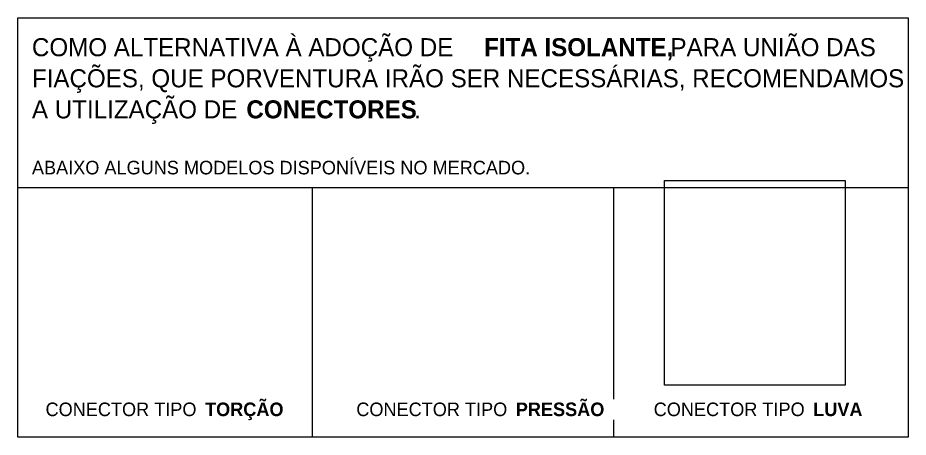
# Model space of a CAD drawing. Header units: metres. Extents: x 4 to 151, y -16 to 34.
# Drawn here: x 71.865 to 76.795, y -1.339 to 0.981 of the extents above; entities that cross this region are included whole.
import ezdxf

# ---------------------------------------------------------------- set-up
doc = ezdxf.new("R2010")
doc.units = ezdxf.units.M
doc.linetypes.add('Tracejada', pattern=[0.00635, 0.003175, -0.003175])
for name, color, linetype, lineweight in [('A-DETL', 7, 'Continuous', 9), ('G-ANNO-REFR', 7, 'Tracejada', 9), ('G-ANNO-TEXT', 7, 'Continuous', 9)]:
    doc.layers.add(name, color=color, linetype=linetype, lineweight=lineweight)
doc.styles.add('Century Gothic', font='GOTHIC.TTF', dxfattribs={"height": 0.1})
doc.styles.add('Century Gothic_1', font='GOTHIC.TTF', dxfattribs={"height": 0.075})
doc.styles.add('Century Gothic_B', font='GOTHICB.TTF', dxfattribs={"height": 0.1})
doc.styles.add('Century Gothic_B_1', font='GOTHICB.TTF', dxfattribs={"height": 0.075})
picture_1 = doc.add_image_def('image1.jpeg', size_in_pixel=(211, 239))

msp = doc.modelspace()

# ---------------------------------------------------------------- linework, layer by layer
at = {"layer": 'A-DETL'}
for p, q in [((71.8655, 0.9815), (76.7955, 0.9815)), ((71.8655, -1.3385), (71.8655, 0.9815)), ((76.7955, 0.9815), (76.7955, -1.3385)), ((71.8655, 0.0422), (76.7955, 0.0422)), ((73.4955, 0.0422), (73.4955, -1.3385)), ((75.1655, -1.3385), (75.1655, 0.0422)), ((76.7955, -1.3385), (71.8655, -1.3385))]:
    msp.add_line(p, q, dxfattribs=at)

# ---------------------------------------------------------------- texts
at = {"layer": 'G-ANNO-TEXT', "char_height": 0.1, "attachment_point": 1}
for s, insert, width, style in [('COMO ALTERNATIVA À ADOÇÃO DE ', (71.9437, 0.869), 3.034387, 'Century Gothic'), ('PARA UNIÃO DAS ', (75.4792, 0.869), 1.459071, 'Century Gothic'), ('FITA ISOLANTE, ', (74.4473, 0.869), 1.250633, 'Century Gothic_B'), ('FIAÇÕES, QUE PORVENTURA IRÃO SER NECESSÁRIAS, RECOMENDAMOS ', (71.9437, 0.697), 5.872361, 'Century Gothic'), ('A UTILIZAÇÃO DE ', (71.9437, 0.5251), 1.439029, 'Century Gothic'), ('CONECTORES', (73.131, 0.5251), 1.126371, 'Century Gothic_B'), ('. ', (74.0604, 0.5251), 0.092194, 'Century Gothic')]:
    msp.add_mtext(s, dxfattribs=dict(at, insert=insert, width=width, style=style))
at = {"layer": 'G-ANNO-TEXT', "char_height": 0.075, "width": 1.070253, "attachment_point": 1, "style": 'Century Gothic_1', "bg_fill": 3, "box_fill_scale": 1.25, "bg_fill_color": 256, "bg_fill_true_color": 13158600, "bg_fill_transparency": 0}
for insert in [(72.019, -1.147), (73.7397, -1.147), (75.3865, -1.147)]:
    msp.add_mtext('CONECTOR TIPO ', dxfattribs=dict(at, insert=insert))

# ---------------------------------------------------------------- pictures from other files: only their frames are drawn
at = {"layer": 'G-ANNO-REFR'}
image = msp.add_image(picture_1, insert=(75.4469, -1.0505), size_in_units=(1, 1.1327), dxfattribs=at)
image.dxf.flags = 7

# ---------------------------------------------------------------- next in the draw order: texts
at = {"layer": 'G-ANNO-TEXT', "char_height": 0.075, "attachment_point": 1, "bg_fill": 3, "box_fill_scale": 1.25, "bg_fill_color": 256, "bg_fill_true_color": 13158600, "bg_fill_transparency": 0}
for s, insert, width, style in [('ABAIXO ALGUNS MODELOS DISPONÍVEIS NO MERCADO.', (71.9437, 0.1904), 3.471307, 'Century Gothic_1'), ('TORÇÃO', (72.9021, -1.147), 0.541139, 'Century Gothic_B_1'), ('PRESSÃO', (74.6227, -1.147), 0.557173, 'Century Gothic_B_1'), ('LUVA', (76.2695, -1.147), 0.320675, 'Century Gothic_B_1')]:
    msp.add_mtext(s, dxfattribs=dict(at, insert=insert, width=width, style=style))

doc.saveas('drawing.dxf')
